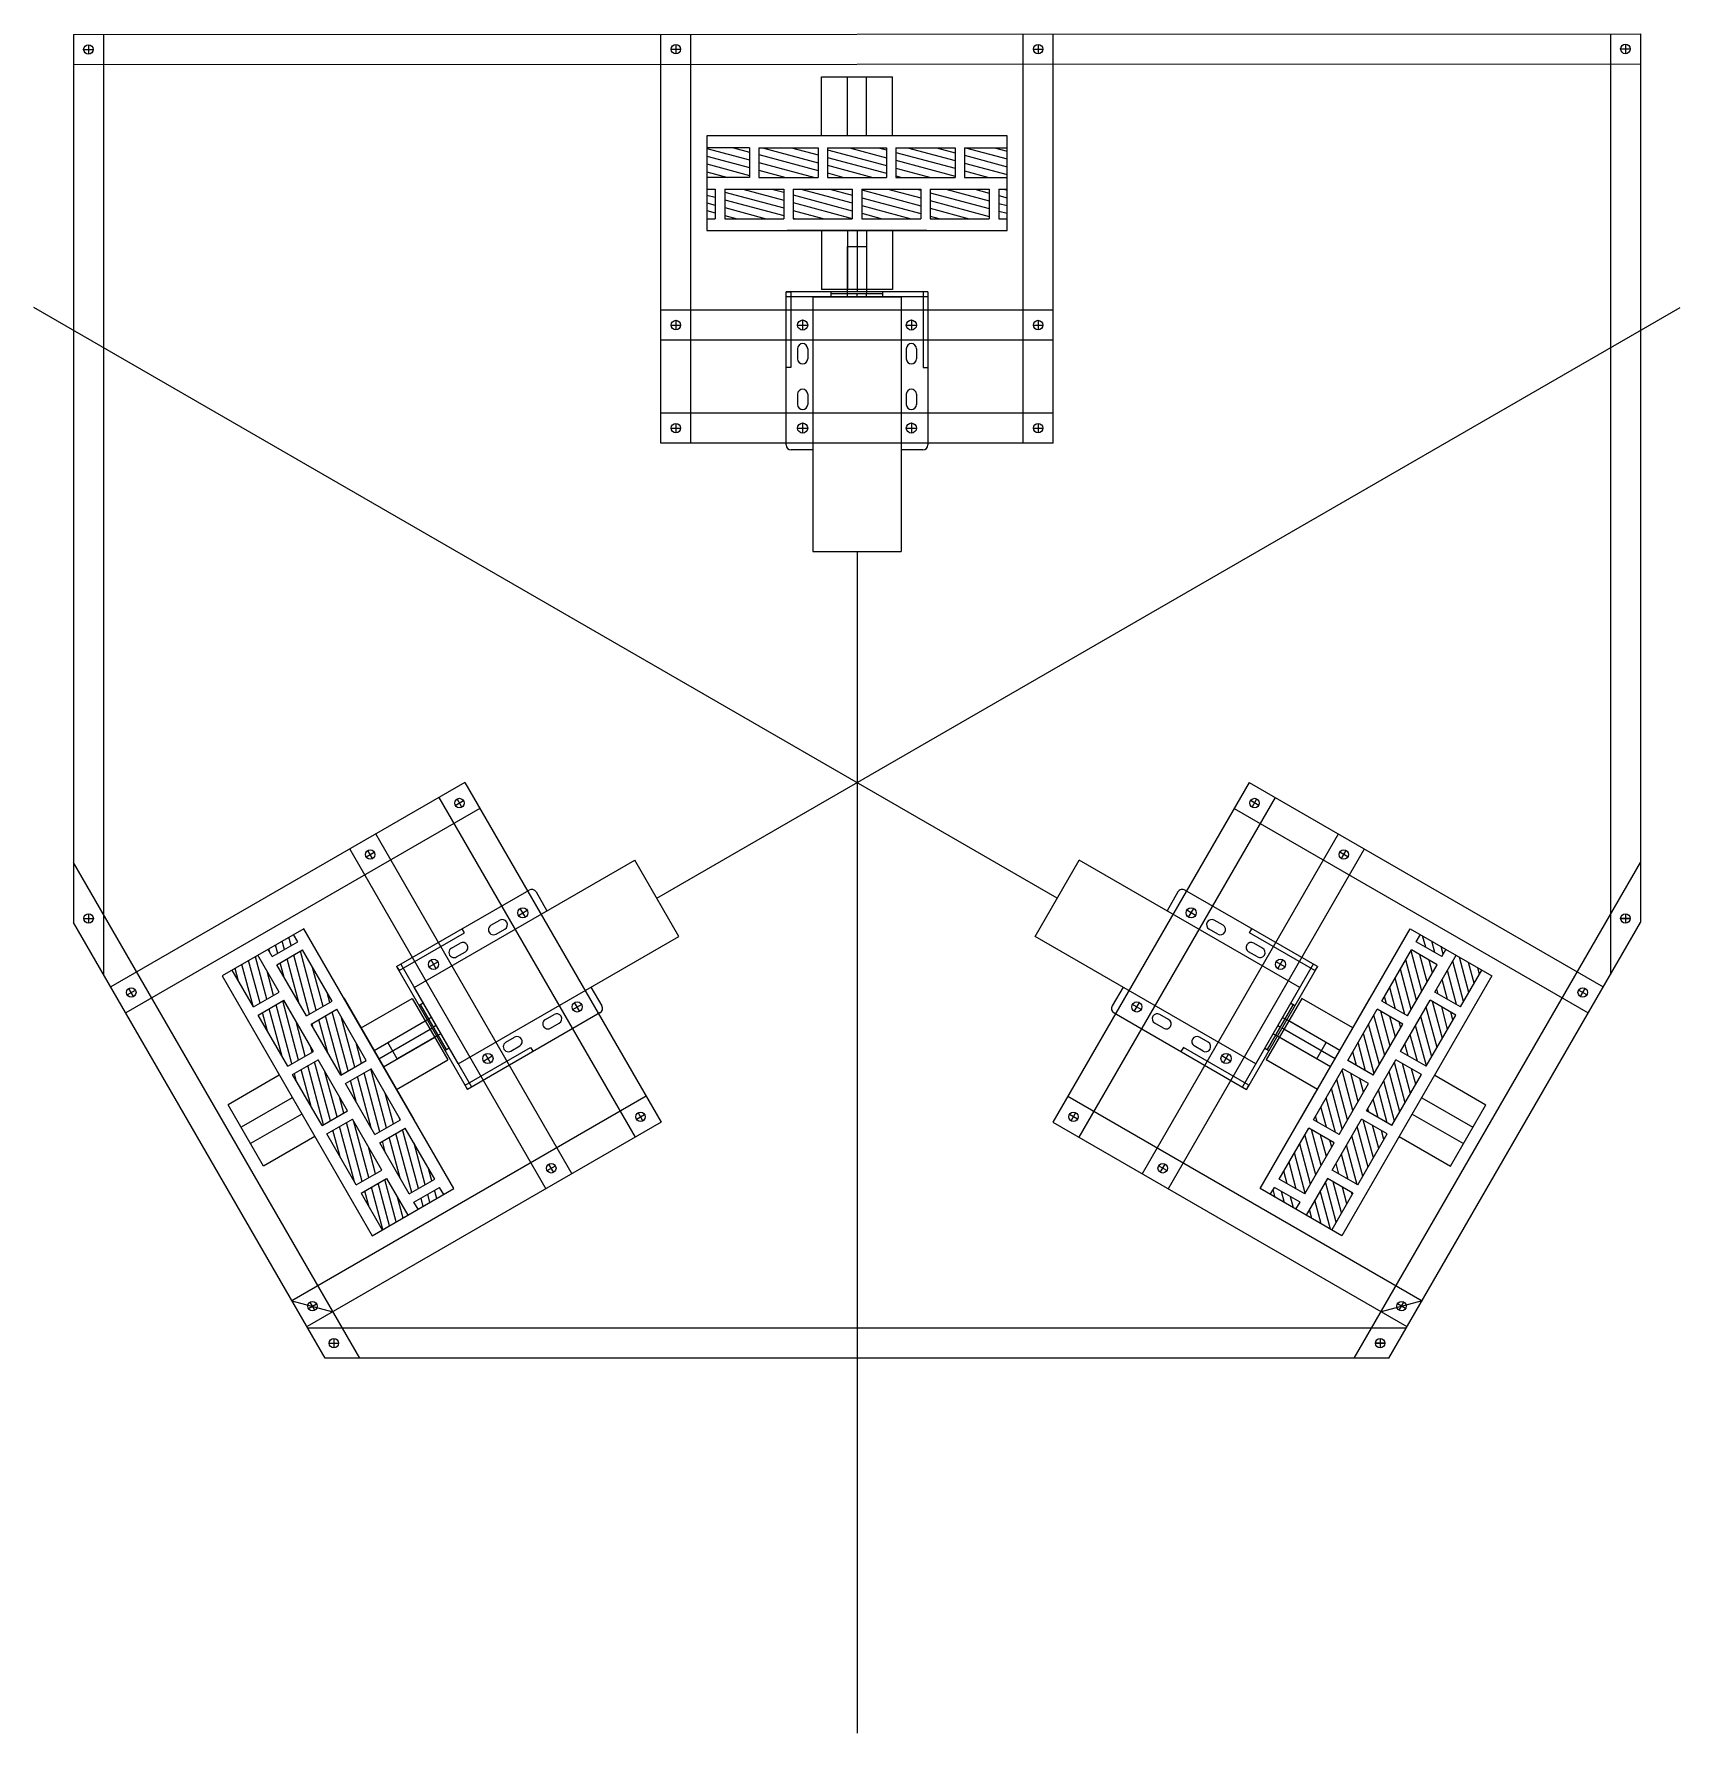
# Model space of a CAD drawing. Header units: millimetres. Extents: x -15418 to 43885, y -27590 to 23052.
# Drawn here: x 15225 to 15921, y 14343 to 15062 of the extents above; entities that cross this region are included whole.
import ezdxf

# ---------------------------------------------------------------- set-up
doc = ezdxf.new("R2010")
doc.units = ezdxf.units.MM
doc.header["$LTSCALE"] = 0.5
doc.layers.get('0').update_dxf_attribs({"lineweight": 5})
doc.layers.get('Defpoints').update_dxf_attribs({"color": 4})
for name, color, linetype in [('Layer1', 1, 'Continuous'), ('Layer2', 2, 'Continuous'), ('Layer3', 9, 'Continuous'), ('Layer4', 6, 'Continuous')]:
    doc.layers.add(name, color=color, linetype=linetype)
pattern_1 = [(105, (17305.0288, -13301.6232), (-3.0668145, -0.82175047), [])]

msp = doc.modelspace()

# ---------------------------------------------------------------- hatches: boundary and pattern name
at = {"layer": 'Layer3'}
h = msp.add_hatch(dxfattribs=at)
h.set_pattern_fill('ANSI31', color=256, angle=-60)
h.set_pattern_definition([(345, (-9582.3508, 27269.3365), (0.82175047, 3.0668145), [])])
h.paths.add_polyline_path([(15527.6663, 15001.7042), (15527.6663, 15014.2042), (15509.6663, 15014.2042), (15509.6663, 15001.7042)])
h.paths.add_polyline_path([(15556.6663, 15001.7042), (15556.6663, 15014.2042), (15531.6663, 15014.2042), (15531.6663, 15001.7042)])
h.paths.add_polyline_path([(15542.1663, 14996.7042), (15517.1663, 14996.7042), (15517.1663, 14984.2042), (15542.1663, 14984.2042)])
h.paths.add_polyline_path([(15571.1663, 14984.2042), (15571.1663, 14996.7042), (15546.1663, 14996.7042), (15546.1663, 14984.2042)])
h.paths.add_polyline_path([(15560.6663, 15014.2042), (15560.6663, 15001.7042), (15585.6663, 15001.7042), (15585.6663, 15014.2042)])
h.paths.add_polyline_path([(15575.1663, 14996.7042), (15575.1663, 14984.2042), (15600.1663, 14984.2042), (15600.1663, 14996.7042)])
h.paths.add_polyline_path([(15589.6663, 15014.2042), (15589.6663, 15001.7042), (15614.6663, 15001.7042), (15614.6663, 15014.2042)])
h.paths.add_polyline_path([(15629.1663, 14996.7042), (15604.1663, 14996.7042), (15604.1663, 14984.2042), (15629.1663, 14984.2042)])
h.paths.add_polyline_path([(15618.6663, 15014.2042), (15618.6663, 15001.7042), (15636.6663, 15001.7042), (15636.6663, 15014.2042)])
h.paths.add_polyline_path([(15636.6663, 14996.7042), (15633.1663, 14996.7042), (15633.1663, 14984.2042), (15636.6663, 14984.2042)])
h.paths.add_polyline_path([(15513.1663, 14996.7042), (15509.6663, 14996.7042), (15509.6663, 14984.2042), (15513.1663, 14984.2042)])
h = msp.add_hatch(dxfattribs=at)
h.set_pattern_fill('ANSI31', color=256, angle=60)
h.set_pattern_definition(pattern_1)
h.paths.add_polyline_path([(15374.1015, 14578.1056), (15363.2762, 14571.8556), (15372.2762, 14556.2672), (15383.1015, 14562.5172)])
h.paths.add_polyline_path([(15359.6015, 14603.2204), (15348.7762, 14596.9704), (15361.2762, 14575.3197), (15372.1015, 14581.5697)])
h.paths.add_polyline_path([(15371.1817, 14593.163), (15383.6817, 14571.5124), (15394.507, 14577.7624), (15382.007, 14599.413)])
h.paths.add_polyline_path([(15367.507, 14624.5277), (15356.6817, 14618.2777), (15369.1817, 14596.6271), (15380.007, 14602.8771)])
h.paths.add_polyline_path([(15346.7762, 14600.4345), (15357.6015, 14606.6845), (15345.1015, 14628.3351), (15334.2762, 14622.0851)])
h.paths.add_polyline_path([(15354.6817, 14621.7418), (15365.507, 14627.9918), (15353.007, 14649.6425), (15342.1817, 14643.3925)])
h.paths.add_polyline_path([(15332.2762, 14625.5492), (15343.1015, 14631.7992), (15330.6015, 14653.4498), (15319.7762, 14647.1998)])
h.paths.add_polyline_path([(15327.6817, 14668.5072), (15340.1817, 14646.8566), (15351.007, 14653.1066), (15338.507, 14674.7572)])
h.paths.add_polyline_path([(15317.7762, 14650.6639), (15328.6015, 14656.9139), (15319.6015, 14672.5024), (15308.7762, 14666.2524)])
h.paths.add_polyline_path([(15323.9317, 14675.0024), (15325.6817, 14671.9713), (15336.507, 14678.2213), (15334.757, 14681.2524)])
h.paths.add_polyline_path([(15385.6817, 14568.0483), (15387.4317, 14565.0172), (15398.257, 14571.2672), (15396.507, 14574.2983)])
h = msp.add_hatch(dxfattribs=at)
h.set_pattern_fill('ANSI31', color=256, angle=60)
h.set_pattern_definition(pattern_1)
h.paths.add_polyline_path([(15772.231, 14578.1056), (15783.0564, 14571.8556), (15774.0564, 14556.2672), (15763.231, 14562.5172)])
h.paths.add_polyline_path([(15786.731, 14603.2204), (15797.5564, 14596.9704), (15785.0564, 14575.3197), (15774.231, 14581.5697)])
h.paths.add_polyline_path([(15775.1509, 14593.163), (15762.6509, 14571.5124), (15751.8256, 14577.7624), (15764.3256, 14599.413)])
h.paths.add_polyline_path([(15778.8256, 14624.5277), (15789.6509, 14618.2777), (15777.1509, 14596.6271), (15766.3256, 14602.8771)])
h.paths.add_polyline_path([(15799.5564, 14600.4345), (15788.731, 14606.6845), (15801.231, 14628.3351), (15812.0564, 14622.0851)])
h.paths.add_polyline_path([(15791.6509, 14621.7418), (15780.8256, 14627.9918), (15793.3256, 14649.6425), (15804.1509, 14643.3925)])
h.paths.add_polyline_path([(15814.0564, 14625.5492), (15803.231, 14631.7992), (15815.731, 14653.4498), (15826.5564, 14647.1998)])
h.paths.add_polyline_path([(15818.6509, 14668.5072), (15806.1509, 14646.8566), (15795.3256, 14653.1066), (15807.8256, 14674.7572)])
h.paths.add_polyline_path([(15828.5564, 14650.6639), (15817.731, 14656.9139), (15826.731, 14672.5024), (15837.5564, 14666.2524)])
h.paths.add_polyline_path([(15822.4009, 14675.0024), (15820.6509, 14671.9713), (15809.8256, 14678.2213), (15811.5756, 14681.2524)])
h.paths.add_polyline_path([(15760.6509, 14568.0483), (15758.9009, 14565.0172), (15748.0756, 14571.2672), (15749.8256, 14574.2983)])

# ---------------------------------------------------------------- linework, layer by layer
for p, q in [((15558.1663, 15044.2042), (15588.1663, 15044.2042)), ((15558.1663, 15019.2042), (15558.1663, 15044.2042)), ((15588.1663, 15019.2042), (15588.1663, 15044.2042)), ((15636.6663, 15019.2042), (15509.6663, 15019.2042)), ((15509.6663, 15019.2042), (15509.6663, 14979.2042)), ((15636.6663, 14979.2042), (15636.6663, 15019.2042)), ((15509.6663, 14979.2042), (15636.6663, 14979.2042)), ((15543.6663, 14979.2042), (15602.6663, 14979.2042)), ((15602.6663, 14979.2042), (15543.6663, 14979.2042)), ((15558.1663, 14979.2042), (15558.1663, 14954.2042)), ((15573.1663, 14979.2042), (15573.1663, 14954.2042)), ((15588.1663, 14979.2042), (15588.1663, 14954.2042)), ((15588.1663, 14954.2042), (15558.1663, 14954.2042)), ((15339.0871, 14683.7524), (15304.4461, 14663.7524)), ((15402.5871, 14573.7672), (15339.0871, 14683.7524)), ((15743.7455, 14573.7672), (15807.2455, 14683.7524)), ((15807.2455, 14683.7524), (15841.8865, 14663.7524)), ((15304.4461, 14663.7524), (15367.9461, 14553.7672)), ((15841.8865, 14663.7524), (15778.3865, 14553.7672)), ((15385.5871, 14603.212), (15356.0871, 14654.3075)), ((15356.0871, 14654.3075), (15385.5871, 14603.212)), ((15363.3371, 14641.7502), (15384.9877, 14654.2502)), ((15384.9877, 14654.2502), (15399.9877, 14628.2694)), ((15761.3448, 14654.2502), (15746.3448, 14628.2694)), ((15760.7455, 14603.212), (15790.2455, 14654.3075)), ((15790.2455, 14654.3075), (15760.7455, 14603.212)), ((15782.9955, 14641.7502), (15761.3448, 14654.2502)), ((15370.8371, 14628.7598), (15392.4877, 14641.2598)), ((15775.4955, 14628.7598), (15753.8448, 14641.2598)), ((15378.3371, 14615.7694), (15399.9877, 14628.2694)), ((15767.9955, 14615.7694), (15746.3448, 14628.2694)), ((15328.6961, 14621.7502), (15307.0454, 14609.2502)), ((15817.6365, 14621.7502), (15839.2871, 14609.2502)), ((15322.0454, 14583.2694), (15307.0454, 14609.2502)), ((15824.2871, 14583.2694), (15839.2871, 14609.2502)), ((15343.6961, 14595.7694), (15322.0454, 14583.2694)), ((15802.6365, 14595.7694), (15824.2871, 14583.2694)), ((15367.9461, 14553.7672), (15402.5871, 14573.7672)), ((15778.3865, 14553.7672), (15743.7455, 14573.7672))]:
    msp.add_line(p, q)
at = {"layer": 'Defpoints'}
for p, q in [((15245.8929, 15055.8337), (15249.8929, 15055.8337)), ((15247.8929, 15057.8337), (15247.8929, 15053.8337)), ((15494.5185, 15055.9032), (15498.5185, 15055.9032)), ((15496.5185, 15057.9032), (15496.5185, 15053.9032)), ((15647.8138, 15055.946), (15651.8138, 15055.946)), ((15649.8138, 15057.946), (15649.8138, 15053.946)), ((15896.3316, 15056.0155), (15900.3316, 15056.0155)), ((15898.3316, 15058.0155), (15898.3316, 15054.0155)), ((15543.1663, 14888.4942), (15543.1663, 14953.2042)), ((15603.1663, 14953.2042), (15543.1663, 14953.2042)), ((15543.1663, 14953.2042), (15545.1663, 14953.2042)), ((15603.1663, 14951.2042), (15543.1663, 14951.2042)), ((15545.1663, 14953.2042), (15545.1663, 14921.2042)), ((15562.1663, 14951.2042), (15562.1663, 14953.2042)), ((15573.1663, 14954.2042), (15573.1663, 14953.2042)), ((15584.1663, 14951.2042), (15584.1663, 14953.2042)), ((15603.1663, 14953.2042), (15601.1663, 14953.2042)), ((15601.1663, 14953.2042), (15601.1663, 14921.2042)), ((15603.1663, 14953.2042), (15603.1663, 14888.4942)), ((15657.8892, 14696.6598), (15224.8765, 14946.6598)), ((15488.4433, 14696.6598), (15921.4561, 14946.6598)), ((15496.5186, 14941.2042), (15496.5186, 14937.2042)), ((15550.1663, 14941.3542), (15550.1663, 14937.0542)), ((15596.1663, 14941.3542), (15596.1663, 14937.0542)), ((15649.8139, 14941.2043), (15649.8139, 14937.2043)), ((15494.5186, 14939.2042), (15498.5186, 14939.2042)), ((15548.0163, 14939.2042), (15552.3163, 14939.2042)), ((15594.0163, 14939.2042), (15598.3163, 14939.2042)), ((15647.8139, 14939.2043), (15651.8139, 14939.2043)), ((15548.0163, 14929.2042), (15548.0163, 14924.9042)), ((15552.3163, 14929.2042), (15552.3163, 14924.9042)), ((15594.0163, 14929.2042), (15594.0163, 14924.9042)), ((15598.3163, 14929.2042), (15598.3163, 14924.9042)), ((15545.1663, 14921.2042), (15543.1663, 14921.2042)), ((15601.1663, 14921.2042), (15603.1663, 14921.2042)), ((15548.0163, 14909.9042), (15548.0163, 14905.6042)), ((15552.3163, 14909.9042), (15552.3163, 14905.6042)), ((15594.0163, 14909.9042), (15594.0163, 14905.6042)), ((15598.3163, 14909.9042), (15598.3163, 14905.6042)), ((15496.5186, 14897.6042), (15496.5186, 14893.6042)), ((15550.1663, 14897.7542), (15550.1663, 14893.4542)), ((15596.1663, 14897.7542), (15596.1663, 14893.4542)), ((15649.8139, 14897.6043), (15649.8139, 14893.6043)), ((15494.5186, 14895.6042), (15498.5186, 14895.6042)), ((15548.0163, 14895.6042), (15552.3163, 14895.6042)), ((15594.0163, 14895.6042), (15598.3163, 14895.6042)), ((15647.8139, 14895.6043), (15651.8139, 14895.6043)), ((15554.5163, 14886.3442), (15545.3163, 14886.3442)), ((15601.0163, 14886.3442), (15591.8163, 14886.3442)), ((15573.1663, 14843.4042), (15573.1663, 14343.4042)), ((15403.1809, 14735.9385), (15406.645, 14737.9385)), ((15405.9129, 14735.2065), (15403.9129, 14738.6706)), ((15743.1517, 14735.9385), (15739.6876, 14737.9385)), ((15740.4197, 14735.2065), (15742.4197, 14738.6706)), ((15365.4222, 14714.1385), (15368.8863, 14716.1385)), ((15368.1542, 14713.4065), (15366.1542, 14716.8706)), ((15780.9104, 14714.1385), (15777.4463, 14716.1385)), ((15778.1783, 14713.4065), (15780.1783, 14716.8706)), ((15378.3538, 14667.7405), (15434.3943, 14700.0955)), ((15437.3312, 14699.3086), (15441.9312, 14691.3411)), ((15709.0013, 14699.3086), (15704.4013, 14691.3411)), ((15767.9788, 14667.7405), (15711.9383, 14700.0955)), ((15247.9974, 14690.0879), (15247.9974, 14686.0879)), ((15429.8749, 14689.4034), (15433.5988, 14691.5534)), ((15432.8118, 14688.6164), (15430.6618, 14692.3403)), ((15716.4577, 14689.4034), (15712.7338, 14691.5534)), ((15713.5207, 14688.6164), (15715.6707, 14692.3403)), ((15898.3334, 14690.0813), (15898.3334, 14686.0813)), ((15898.3351, 14690.0879), (15898.3351, 14686.0879)), ((15245.9974, 14688.0879), (15249.9974, 14688.0879)), ((15379.3538, 14666.0085), (15407.0666, 14682.0085)), ((15407.0666, 14682.0085), (15406.0666, 14683.7405)), ((15418.2777, 14685.1903), (15422.0016, 14687.3403)), ((15420.4277, 14681.4664), (15424.1516, 14683.6164)), ((15725.9049, 14681.4664), (15722.181, 14683.6164)), ((15728.0549, 14685.1903), (15724.331, 14687.3403)), ((15739.266, 14682.0085), (15740.266, 14683.7405)), ((15766.9788, 14666.0085), (15739.266, 14682.0085)), ((15896.3334, 14688.0813), (15900.3334, 14688.0813)), ((15900.3351, 14688.0879), (15896.3351, 14688.0879)), ((15401.5634, 14675.5403), (15405.2873, 14677.6903)), ((15744.7692, 14675.5403), (15741.0453, 14677.6903)), ((15378.3538, 14667.7405), (15408.3538, 14615.779)), ((15378.3538, 14667.7405), (15379.3538, 14666.0085)), ((15380.0858, 14668.7405), (15410.0858, 14616.779)), ((15392.1162, 14667.6034), (15395.8401, 14669.7534)), ((15395.0531, 14666.8164), (15392.9031, 14670.5403)), ((15403.7134, 14671.8164), (15407.4373, 14673.9664)), ((15766.2468, 14668.7405), (15736.2468, 14616.779)), ((15767.9788, 14667.7405), (15737.9788, 14615.779)), ((15742.6192, 14671.8164), (15738.8953, 14673.9664)), ((15754.2164, 14667.6034), (15750.4925, 14669.7534)), ((15751.2794, 14666.8164), (15753.4294, 14670.5403)), ((15767.9788, 14667.7405), (15766.9788, 14666.0085)), ((15264.3209, 14655.7676), (15267.785, 14657.7676)), ((15267.053, 14655.0355), (15265.053, 14658.4996)), ((15455.8118, 14648.7792), (15453.6618, 14652.5031)), ((15460.5812, 14659.0384), (15465.1812, 14651.071)), ((15685.7513, 14659.0384), (15681.1513, 14651.071)), ((15690.5207, 14648.7792), (15692.6707, 14652.5031)), ((15882.0116, 14655.7676), (15878.5475, 14657.7676)), ((15879.2796, 14655.0355), (15881.2796, 14658.4996)), ((15389.5858, 14652.2861), (15387.8538, 14651.2861)), ((15464.3943, 14648.134), (15408.3538, 14615.779)), ((15441.2777, 14645.3531), (15445.0016, 14647.5031)), ((15452.8749, 14649.5662), (15456.5988, 14651.7162)), ((15681.9383, 14648.134), (15737.9788, 14615.779)), ((15693.4577, 14649.5662), (15689.7338, 14651.7162)), ((15705.0549, 14645.3531), (15701.331, 14647.5031)), ((15756.7468, 14652.2861), (15758.4788, 14651.2861)), ((15392.4877, 14641.2598), (15393.3538, 14641.7598)), ((15443.4277, 14641.6292), (15447.1516, 14643.7792)), ((15702.9049, 14641.6292), (15699.181, 14643.7792)), ((15753.8448, 14641.2598), (15752.9788, 14641.7598)), ((15400.5858, 14633.2335), (15398.8538, 14632.2335)), ((15407.3538, 14617.5111), (15435.0666, 14633.5111)), ((15424.5634, 14635.7031), (15428.2873, 14637.8531)), ((15426.7134, 14631.9792), (15430.4373, 14634.1292)), ((15435.0666, 14633.5111), (15436.0666, 14631.779)), ((15711.266, 14633.5111), (15710.266, 14631.779)), ((15738.9788, 14617.5111), (15711.266, 14633.5111)), ((15719.6192, 14631.9792), (15715.8953, 14634.1292)), ((15721.7692, 14635.7031), (15718.0453, 14637.8531)), ((15745.7468, 14633.2335), (15747.4788, 14632.2335)), ((15415.1162, 14627.7662), (15418.8401, 14629.9162)), ((15418.0531, 14626.9792), (15415.9031, 14630.7031)), ((15731.2164, 14627.7662), (15727.4925, 14629.9162)), ((15728.2794, 14626.9792), (15730.4294, 14630.7031)), ((15408.3538, 14615.779), (15407.3538, 14617.5111)), ((15737.9788, 14615.779), (15738.9788, 14617.5111)), ((15479.8286, 14603.181), (15483.2927, 14605.181)), ((15482.5606, 14602.4489), (15480.5606, 14605.913)), ((15666.504, 14603.181), (15663.0399, 14605.181)), ((15663.7719, 14602.4489), (15665.7719, 14605.913)), ((15442.0699, 14581.3809), (15445.534, 14583.3809)), ((15444.8019, 14580.6489), (15442.8019, 14584.113)), ((15704.2627, 14581.3809), (15700.7986, 14583.3809)), ((15701.5306, 14580.6489), (15703.5306, 14584.113)), ((15334.0619, 14526.3548), (15351.3938, 14521.6966)), ((15341.0057, 14523.0314), (15344.4698, 14525.0314)), ((15343.7377, 14522.2993), (15341.7377, 14525.7635)), ((15812.2706, 14526.3548), (15794.9388, 14521.6966)), ((15805.3269, 14523.0314), (15801.8628, 14525.0314)), ((15802.5948, 14522.2993), (15804.5948, 14525.7635)), ((15351.7737, 14510.3385), (15351.7737, 14506.3385)), ((15794.5588, 14510.3385), (15794.5588, 14506.3385)), ((15794.5588, 14510.3385), (15794.5588, 14506.3385)), ((15349.7737, 14508.3385), (15353.7737, 14508.3385)), ((15792.5588, 14508.3385), (15796.5588, 14508.3385)), ((15796.5588, 14508.3385), (15792.5588, 14508.3385))]:
    msp.add_line(p, q, dxfattribs=at)
for centre, radius in [((15247.8929, 15055.8337), 2), ((15496.5185, 15055.9032), 2), ((15649.8138, 15055.946), 2), ((15898.3316, 15056.0155), 2), ((15496.5186, 14939.2042), 2), ((15550.1663, 14939.2042), 2.15), ((15550.1663, 14939.2042), 2.15), ((15596.1663, 14939.2042), 2.15), ((15596.1663, 14939.2042), 2.15), ((15649.8139, 14939.2043), 2), ((15496.5186, 14895.6042), 2), ((15550.1663, 14895.6042), 2.15), ((15596.1663, 14895.6042), 2.15), ((15649.8139, 14895.6043), 2), ((15404.9129, 14736.9385), 2), ((15741.4197, 14736.9385), 2), ((15367.1542, 14715.1385), 2), ((15779.1783, 14715.1385), 2), ((15247.9974, 14688.0879), 2), ((15431.7368, 14690.4784), 2.15), ((15714.5957, 14690.4784), 2.15), ((15898.3334, 14688.0813), 2), ((15898.3351, 14688.0879), 2), ((15393.9781, 14668.6784), 2.15), ((15393.9781, 14668.6784), 2.15), ((15752.3544, 14668.6784), 2.15), ((15752.3544, 14668.6784), 2.15), ((15266.053, 14656.7676), 2), ((15454.7368, 14650.6412), 2.15), ((15691.5957, 14650.6412), 2.15), ((15880.2796, 14656.7676), 2), ((15416.9781, 14628.8412), 2.15), ((15416.9781, 14628.8412), 2.15), ((15729.3544, 14628.8412), 2.15), ((15729.3544, 14628.8412), 2.15), ((15481.5606, 14604.181), 2), ((15664.7719, 14604.181), 2), ((15443.8019, 14582.3809), 2), ((15702.5306, 14582.3809), 2), ((15342.7377, 14524.0314), 2), ((15803.5948, 14524.0314), 2), ((15351.7737, 14508.3385), 2), ((15794.5588, 14508.3385), 2), ((15794.5588, 14508.3385), 2)]:
    msp.add_circle(centre, radius, dxfattribs=at)
for centre, start, end in [((15550.1663, 14929.2042), 0, 180), ((15596.1663, 14929.2042), 0, 180), ((15550.1663, 14924.9042), 180, 0), ((15596.1663, 14924.9042), 180, 0), ((15550.1663, 14909.9042), 0, 180), ((15596.1663, 14909.9042), 0, 180), ((15550.1663, 14905.6042), 180, 0), ((15596.1663, 14905.6042), 180, 0), ((15545.3163, 14888.4942), 180, 270), ((15601.0163, 14888.4942), 270, 0), ((15435.4693, 14698.2336), 30, 120), ((15710.8633, 14698.2336), 60, 150), ((15419.3527, 14683.3284), 120, 300), ((15423.0766, 14685.4784), 300, 120), ((15723.256, 14685.4784), 60, 240), ((15726.9799, 14683.3284), 240, 60), ((15402.6384, 14673.6784), 120, 300), ((15406.3623, 14675.8284), 300, 120), ((15739.9703, 14675.8284), 60, 240), ((15743.6942, 14673.6784), 240, 60), ((15442.3527, 14643.4912), 120, 300), ((15446.0766, 14645.6412), 300, 120), ((15463.3193, 14649.996), 300, 30), ((15683.0133, 14649.996), 150, 240), ((15700.256, 14645.6412), 60, 240), ((15703.9799, 14643.4912), 240, 60), ((15429.3623, 14635.9912), 300, 120), ((15716.9703, 14635.9912), 60, 240), ((15425.6384, 14633.8412), 120, 300), ((15720.6942, 14633.8412), 240, 60)]:
    msp.add_arc(centre, 2.15, start, end, dxfattribs=at)
at = {"layer": 'Layer1'}
for p, q in [((15569.1663, 14952.5042), (15569.1663, 14972.5042)), ((15569.1663, 14972.5042), (15577.1663, 14972.5042)), ((15577.1663, 14972.5042), (15577.1663, 14952.5042)), ((15554.5163, 14951.2042), (15591.8163, 14951.2042)), ((15554.5163, 14951.2042), (15554.5163, 14843.4042)), ((15562.1663, 14951.2042), (15562.1663, 14952.5042)), ((15562.1663, 14952.5042), (15584.1663, 14952.5042)), ((15569.1663, 14951.2042), (15569.1663, 14952.5042)), ((15573.1663, 14951.2042), (15573.1663, 14952.5042)), ((15577.1663, 14951.2042), (15577.1663, 14952.5042)), ((15584.1663, 14951.2042), (15584.1663, 14952.5042)), ((15591.8163, 14951.2042), (15591.8163, 14843.4042)), ((15554.5163, 14843.4042), (15591.8163, 14843.4042)), ((15385.7608, 14658.9111), (15479.1183, 14712.8111)), ((15497.7683, 14680.5084), (15479.1183, 14712.8111)), ((15648.5642, 14680.5084), (15667.2142, 14712.8111)), ((15760.5718, 14658.9111), (15667.2142, 14712.8111)), ((15404.4108, 14626.6084), (15497.7683, 14680.5084)), ((15741.9218, 14626.6084), (15648.5642, 14680.5084)), ((15404.4108, 14626.6084), (15385.7608, 14658.9111)), ((15741.9218, 14626.6084), (15760.5718, 14658.9111)), ((15374.6395, 14635.5739), (15391.96, 14645.5739)), ((15389.5858, 14652.2861), (15388.46, 14651.6361)), ((15399.46, 14632.5835), (15388.46, 14651.6361)), ((15393.0858, 14646.2239), (15391.96, 14645.5739)), ((15746.8726, 14632.5835), (15757.8726, 14651.6361)), ((15753.2468, 14646.2239), (15754.3726, 14645.5739)), ((15771.6931, 14635.5739), (15754.3726, 14645.5739)), ((15756.7468, 14652.2861), (15757.8726, 14651.6361)), ((15395.96, 14638.6457), (15378.6395, 14628.6457)), ((15395.0858, 14642.7598), (15393.96, 14642.1098)), ((15397.0858, 14639.2957), (15395.96, 14638.6457)), ((15749.2468, 14639.2957), (15750.3726, 14638.6457)), ((15750.3726, 14638.6457), (15767.6931, 14628.6457)), ((15751.2468, 14642.7598), (15752.3726, 14642.1098)), ((15378.6395, 14628.6457), (15374.6395, 14635.5739)), ((15400.5858, 14633.2335), (15399.46, 14632.5835)), ((15745.7468, 14633.2335), (15746.8726, 14632.5835)), ((15767.6931, 14628.6457), (15771.6931, 14635.5739))]:
    msp.add_line(p, q, dxfattribs=at)
at = {"layer": 'Layer2'}
for p, q in [((15241.6457, 15062.1819), (15904.6798, 15062.3672)), ((15891.9834, 15062.3637), (15891.9834, 14664.3827)), ((15904.6869, 15062.3672), (15904.6834, 14686.3798)), ((15241.5442, 15062.1819), (15241.6492, 14686.3798)), ((15254.238, 15062.1854), (15254.3492, 14664.3827)), ((15241.6492, 15049.4819), (15904.6834, 15049.6672)), ((15569.1663, 15019.2042), (15569.1663, 15044.2042)), ((15577.1663, 15019.2042), (15577.1663, 15044.2042)), ((15569.1663, 14979.2042), (15569.1663, 14954.2042)), ((15577.1663, 14979.2042), (15577.1663, 14954.2042)), ((15362.7722, 14501.9885), (15241.6492, 14711.7798)), ((15783.5603, 14501.9885), (15904.6834, 14711.7798)), ((15783.5603, 14501.9885), (15904.6834, 14711.7798)), ((15348.1075, 14501.9885), (15241.6492, 14686.3798)), ((15798.225, 14501.9885), (15904.6834, 14686.3798)), ((15798.225, 14501.9885), (15904.6834, 14686.3798)), ((15368.8371, 14632.2239), (15390.4877, 14644.7239)), ((15777.4955, 14632.2239), (15755.8448, 14644.7239)), ((15372.8371, 14625.2957), (15394.4877, 14637.7957)), ((15773.4955, 14625.2957), (15751.8448, 14637.7957)), ((15334.1961, 14612.2239), (15312.5454, 14599.7239)), ((15812.1365, 14612.2239), (15833.7871, 14599.7239)), ((15338.1961, 14605.2957), (15316.5454, 14592.7957)), ((15808.1365, 14605.2957), (15829.7871, 14592.7957)), ((15805.5574, 14514.6885), (15340.7752, 14514.6885)), ((15798.225, 14501.9885), (15348.1075, 14501.9885))]:
    msp.add_line(p, q, dxfattribs=at)
at = {"layer": 'Layer3'}
for p, q in [((15527.6663, 15014.2042), (15509.6663, 15014.2042)), ((15527.6663, 15014.2042), (15527.6663, 15001.7042)), ((15531.6663, 15014.2042), (15531.6663, 15001.7042)), ((15531.6663, 15014.2042), (15556.6663, 15014.2042)), ((15556.6663, 15014.2042), (15556.6663, 15001.7042)), ((15560.6663, 15014.2042), (15560.6663, 15001.7042)), ((15560.6663, 15014.2042), (15585.6663, 15014.2042)), ((15585.6663, 15014.2042), (15585.6663, 15001.7042)), ((15589.6663, 15014.2042), (15589.6663, 15001.7042)), ((15589.6663, 15014.2042), (15614.6663, 15014.2042)), ((15614.6663, 15014.2042), (15614.6663, 15001.7042)), ((15618.6663, 15014.2042), (15618.6663, 15001.7042)), ((15618.6663, 15014.2042), (15636.6663, 15014.2042)), ((15527.6663, 15001.7042), (15509.6663, 15001.7042)), ((15531.6663, 15001.7042), (15556.6663, 15001.7042)), ((15560.6663, 15001.7042), (15585.6663, 15001.7042)), ((15589.6663, 15001.7042), (15614.6663, 15001.7042)), ((15618.6663, 15001.7042), (15636.6663, 15001.7042)), ((15509.6663, 14996.7042), (15513.1663, 14996.7042)), ((15513.1663, 14996.7042), (15513.1663, 14984.2042)), ((15517.1663, 14996.7042), (15517.1663, 14984.2042)), ((15517.1663, 14996.7042), (15542.1663, 14996.7042)), ((15542.1663, 14996.7042), (15542.1663, 14984.2042)), ((15546.1663, 14996.7042), (15546.1663, 14984.2042)), ((15546.1663, 14996.7042), (15571.1663, 14996.7042)), ((15571.1663, 14996.7042), (15571.1663, 14984.2042)), ((15575.1663, 14996.7042), (15575.1663, 14984.2042)), ((15575.1663, 14996.7042), (15600.1663, 14996.7042)), ((15600.1663, 14996.7042), (15600.1663, 14984.2042)), ((15604.1663, 14996.7042), (15604.1663, 14984.2042)), ((15604.1663, 14996.7042), (15629.1663, 14996.7042)), ((15629.1663, 14996.7042), (15629.1663, 14984.2042)), ((15633.1663, 14996.7042), (15633.1663, 14984.2042)), ((15633.1663, 14996.7042), (15636.6663, 14996.7042)), ((15509.6663, 14984.2042), (15513.1663, 14984.2042)), ((15517.1663, 14984.2042), (15542.1663, 14984.2042)), ((15546.1663, 14984.2042), (15571.1663, 14984.2042)), ((15575.1663, 14984.2042), (15600.1663, 14984.2042)), ((15604.1663, 14984.2042), (15629.1663, 14984.2042)), ((15633.1663, 14984.2042), (15636.6663, 14984.2042)), ((15336.507, 14678.2213), (15334.757, 14681.2524)), ((15809.8256, 14678.2213), (15811.5756, 14681.2524)), ((15325.6817, 14671.9713), (15323.9317, 14675.0024)), ((15325.6817, 14671.9713), (15336.507, 14678.2213)), ((15327.6817, 14668.5072), (15338.507, 14674.7572)), ((15351.007, 14653.1066), (15338.507, 14674.7572)), ((15795.3256, 14653.1066), (15807.8256, 14674.7572)), ((15818.6509, 14668.5072), (15807.8256, 14674.7572)), ((15820.6509, 14671.9713), (15809.8256, 14678.2213)), ((15820.6509, 14671.9713), (15822.4009, 14675.0024)), ((15328.6015, 14656.9139), (15319.6015, 14672.5024)), ((15340.1817, 14646.8566), (15327.6817, 14668.5072)), ((15806.1509, 14646.8566), (15818.6509, 14668.5072)), ((15817.731, 14656.9139), (15826.731, 14672.5024)), ((15317.7762, 14650.6639), (15308.7762, 14666.2524)), ((15828.5564, 14650.6639), (15837.5564, 14666.2524)), ((15317.7762, 14650.6639), (15328.6015, 14656.9139)), ((15319.7762, 14647.1998), (15330.6015, 14653.4498)), ((15343.1015, 14631.7992), (15330.6015, 14653.4498)), ((15340.1817, 14646.8566), (15351.007, 14653.1066)), ((15806.1509, 14646.8566), (15795.3256, 14653.1066)), ((15803.231, 14631.7992), (15815.731, 14653.4498)), ((15826.5564, 14647.1998), (15815.731, 14653.4498)), ((15828.5564, 14650.6639), (15817.731, 14656.9139)), ((15332.2762, 14625.5492), (15319.7762, 14647.1998)), ((15342.1817, 14643.3925), (15353.007, 14649.6425)), ((15365.507, 14627.9918), (15353.007, 14649.6425)), ((15780.8256, 14627.9918), (15793.3256, 14649.6425)), ((15804.1509, 14643.3925), (15793.3256, 14649.6425)), ((15814.0564, 14625.5492), (15826.5564, 14647.1998)), ((15354.6817, 14621.7418), (15342.1817, 14643.3925)), ((15791.6509, 14621.7418), (15804.1509, 14643.3925)), ((15332.2762, 14625.5492), (15343.1015, 14631.7992)), ((15814.0564, 14625.5492), (15803.231, 14631.7992)), ((15334.2762, 14622.0851), (15345.1015, 14628.3351)), ((15357.6015, 14606.6845), (15345.1015, 14628.3351)), ((15354.6817, 14621.7418), (15365.507, 14627.9918)), ((15356.6817, 14618.2777), (15367.507, 14624.5277)), ((15380.007, 14602.8771), (15367.507, 14624.5277)), ((15766.3256, 14602.8771), (15778.8256, 14624.5277)), ((15789.6509, 14618.2777), (15778.8256, 14624.5277)), ((15791.6509, 14621.7418), (15780.8256, 14627.9918)), ((15788.731, 14606.6845), (15801.231, 14628.3351)), ((15812.0564, 14622.0851), (15801.231, 14628.3351)), ((15346.7762, 14600.4345), (15334.2762, 14622.0851)), ((15369.1817, 14596.6271), (15356.6817, 14618.2777)), ((15777.1509, 14596.6271), (15789.6509, 14618.2777)), ((15799.5564, 14600.4345), (15812.0564, 14622.0851)), ((15346.7762, 14600.4345), (15357.6015, 14606.6845)), ((15348.7762, 14596.9704), (15359.6015, 14603.2204)), ((15372.1015, 14581.5697), (15359.6015, 14603.2204)), ((15369.1817, 14596.6271), (15380.007, 14602.8771)), ((15777.1509, 14596.6271), (15766.3256, 14602.8771)), ((15774.231, 14581.5697), (15786.731, 14603.2204)), ((15797.5564, 14596.9704), (15786.731, 14603.2204)), ((15799.5564, 14600.4345), (15788.731, 14606.6845)), ((15361.2762, 14575.3197), (15348.7762, 14596.9704)), ((15371.1817, 14593.163), (15382.007, 14599.413)), ((15394.507, 14577.7624), (15382.007, 14599.413)), ((15751.8256, 14577.7624), (15764.3256, 14599.413)), ((15775.1509, 14593.163), (15764.3256, 14599.413)), ((15785.0564, 14575.3197), (15797.5564, 14596.9704)), ((15383.6817, 14571.5124), (15371.1817, 14593.163)), ((15762.6509, 14571.5124), (15775.1509, 14593.163)), ((15361.2762, 14575.3197), (15372.1015, 14581.5697)), ((15785.0564, 14575.3197), (15774.231, 14581.5697)), ((15363.2762, 14571.8556), (15374.1015, 14578.1056)), ((15374.1015, 14578.1056), (15383.1015, 14562.5172)), ((15383.6817, 14571.5124), (15394.507, 14577.7624)), ((15385.6817, 14568.0483), (15396.507, 14574.2983)), ((15398.257, 14571.2672), (15396.507, 14574.2983)), ((15748.0756, 14571.2672), (15749.8256, 14574.2983)), ((15760.6509, 14568.0483), (15749.8256, 14574.2983)), ((15762.6509, 14571.5124), (15751.8256, 14577.7624)), ((15772.231, 14578.1056), (15763.231, 14562.5172)), ((15783.0564, 14571.8556), (15772.231, 14578.1056)), ((15363.2762, 14571.8556), (15372.2762, 14556.2672)), ((15387.4317, 14565.0172), (15385.6817, 14568.0483)), ((15758.9009, 14565.0172), (15760.6509, 14568.0483)), ((15783.0564, 14571.8556), (15774.0564, 14556.2672))]:
    msp.add_line(p, q, dxfattribs=at)
at = {"layer": 'Layer4'}
for p, q in [((15643.4639, 14889.2542), (15643.4638, 15062.2942)), ((15656.1639, 14889.2542), (15656.1638, 15062.2978)), ((15490.1686, 14889.2542), (15490.1685, 15062.2514)), ((15502.8686, 14889.2542), (15502.8685, 15062.2549)), ((15656.1639, 14945.5543), (15490.1686, 14945.5542)), ((15656.1639, 14932.8543), (15490.1686, 14932.8542)), ((15656.1639, 14901.9543), (15490.1686, 14901.9542)), ((15656.1639, 14889.2543), (15490.1686, 14889.2542)), ((15407.2373, 14745.6128), (15257.3772, 14659.091)), ((15396.2386, 14739.2628), (15479.2364, 14595.5067)), ((15407.2372, 14745.6128), (15490.2349, 14601.8567)), ((15739.0954, 14745.6128), (15656.0977, 14601.8567)), ((15750.0939, 14739.2628), (15667.0962, 14595.5067)), ((15739.0953, 14745.6128), (15888.9554, 14659.091)), ((15413.5873, 14734.6143), (15263.7302, 14648.0942)), ((15732.7453, 14734.6143), (15882.6023, 14648.0942)), ((15358.4799, 14717.4628), (15441.4777, 14573.7067)), ((15369.4785, 14723.8128), (15452.4762, 14580.0567)), ((15776.8541, 14723.8128), (15693.8564, 14580.0567)), ((15787.8526, 14717.4628), (15704.8549, 14573.7067)), ((15483.8849, 14612.8552), (15334.0619, 14526.3548)), ((15662.4477, 14612.8552), (15812.2706, 14526.3548)), ((15490.2349, 14601.8567), (15340.415, 14515.358)), ((15656.0977, 14601.8567), (15805.9176, 14515.358))]:
    msp.add_line(p, q, dxfattribs=at)

doc.saveas('drawing.dxf')
